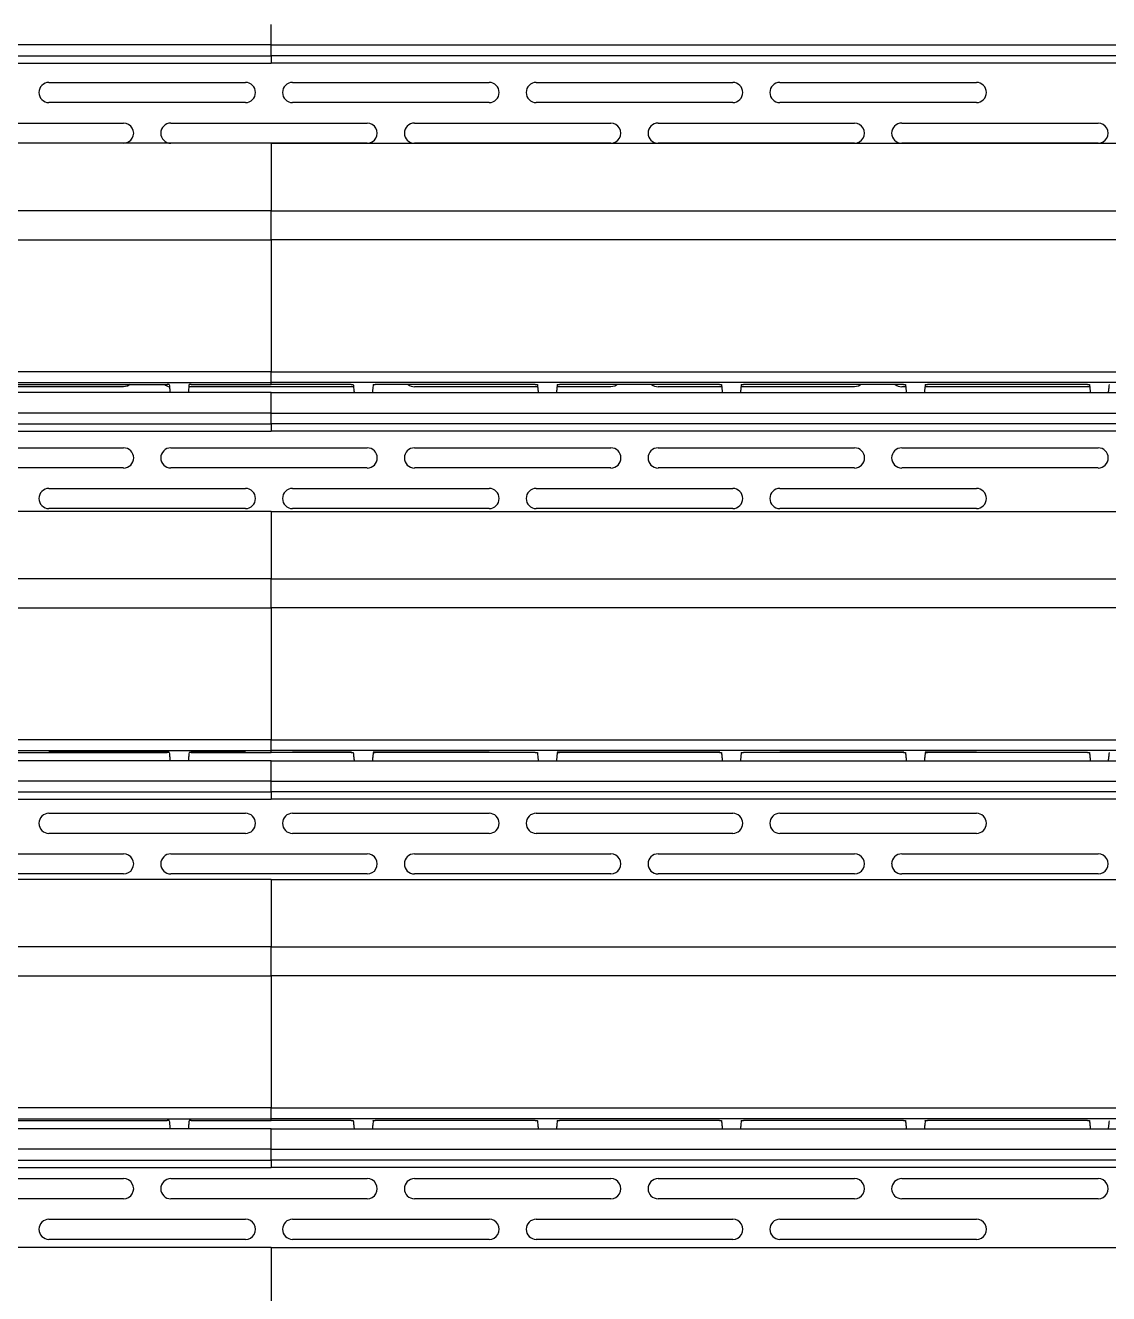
# Model space of a CAD drawing. Header units: millimetres. Extents: x 126 to 938, y 244 to 707.
# Drawn here: x 827.41 to 833.76, y 266.62 to 274.06 of the extents above; entities that cross this region are included whole.
import ezdxf

# ---------------------------------------------------------------- set-up
doc = ezdxf.new("R2010")
doc.units = ezdxf.units.MM

msp = doc.modelspace()

# ---------------------------------------------------------------- linework, layer by layer
at = {"color": 7, "linetype": 'Continuous', "lineweight": 25}
for p, q in [((828.8508, 273.948), (828.8508, 274.0683)), ((828.8508, 273.8848), (828.8508, 273.948)), ((821.8195, 273.8421), (828.8508, 273.8421)), ((828.8508, 273.8848), (828.8508, 273.8421)), ((835.8821, 273.8421), (828.8508, 273.8421)), ((827.5478, 273.7282), (828.6996, 273.7282)), ((828.9765, 273.7282), (830.1284, 273.7282)), ((830.4053, 273.7282), (831.5571, 273.7282)), ((831.834, 273.7282), (832.9859, 273.7282)), ((828.6996, 273.6101), (827.5478, 273.6101)), ((830.1284, 273.6101), (828.9765, 273.6101)), ((831.5571, 273.6101), (830.4053, 273.6101)), ((832.9859, 273.6101), (831.834, 273.6101)), ((826.8334, 273.4901), (827.9853, 273.4901)), ((828.2621, 273.4901), (829.414, 273.4901)), ((829.6909, 273.4901), (830.8428, 273.4901)), ((831.1196, 273.4901), (832.2715, 273.4901)), ((832.5484, 273.4901), (833.7003, 273.4901)), ((828.8508, 273.3716), (822.1396, 273.3716)), ((827.9853, 273.372), (826.8334, 273.372)), ((829.414, 273.372), (828.2621, 273.372)), ((828.8508, 273.3716), (828.8508, 272.9759)), ((828.8508, 273.3716), (835.5621, 273.3716)), ((830.8428, 273.372), (829.6909, 273.372)), ((832.2715, 273.372), (831.1196, 273.372)), ((833.7003, 273.372), (832.5484, 273.372)), ((828.8508, 272.8057), (828.8508, 272.9759)), ((828.8508, 272.8057), (828.8508, 272.0314)), ((828.8508, 271.9681), (828.8508, 272.0314)), ((828.8508, 271.9577), (828.8508, 271.9681)), ((828.2576, 271.9093), (827.285, 271.9093)), ((827.9853, 271.9432), (827.2884, 271.9432)), ((827.3022, 271.9577), (828.2401, 271.9577)), ((828.3645, 271.9093), (828.2576, 271.9093)), ((828.8508, 271.9093), (828.3645, 271.9093)), ((829.3337, 271.9432), (828.3679, 271.9432)), ((828.3819, 271.9577), (828.8508, 271.9577)), ((829.3198, 271.9577), (828.8508, 271.9577)), ((828.8508, 271.789), (828.8508, 271.9093)), ((828.8508, 271.9093), (829.3371, 271.9093)), ((829.3371, 271.9093), (829.444, 271.9093)), ((829.444, 271.9093), (830.4166, 271.9093)), ((830.3994, 271.9577), (829.4615, 271.9577)), ((830.4133, 271.9432), (829.6909, 271.9432)), ((830.4166, 271.9093), (830.5234, 271.9093)), ((830.5234, 271.9093), (831.4961, 271.9093)), ((830.8428, 271.9432), (830.5267, 271.9432)), ((831.479, 271.9577), (830.541, 271.9577)), ((831.4927, 271.9432), (831.1196, 271.9432)), ((831.4961, 271.9093), (831.6024, 271.9093)), ((831.6024, 271.9093), (832.5754, 271.9093)), ((832.2715, 271.9432), (831.6058, 271.9432)), ((832.5584, 271.9577), (831.6202, 271.9577)), ((832.572, 271.9432), (832.5484, 271.9432)), ((832.5754, 271.9093), (832.6811, 271.9093)), ((832.6811, 271.9093), (833.6543, 271.9093)), ((833.6509, 271.9432), (832.6845, 271.9432)), ((833.6375, 271.9577), (832.699, 271.9577)), ((833.6543, 271.9093), (833.7593, 271.9093)), ((833.7593, 271.9093), (834.7329, 271.9093)), ((828.8508, 271.7258), (828.8508, 271.789)), ((821.8195, 271.6831), (828.8508, 271.6831)), ((828.8508, 271.7258), (828.8508, 271.6831)), ((835.8821, 271.6831), (828.8508, 271.6831)), ((826.8334, 271.5851), (827.9853, 271.5851)), ((828.2621, 271.5851), (829.414, 271.5851)), ((829.6909, 271.5851), (830.8428, 271.5851)), ((831.1196, 271.5851), (832.2715, 271.5851)), ((832.5484, 271.5851), (833.7003, 271.5851)), ((827.9853, 271.467), (826.8334, 271.467)), ((829.414, 271.467), (828.2621, 271.467)), ((830.8428, 271.467), (829.6909, 271.467)), ((832.2715, 271.467), (831.1196, 271.467)), ((833.7003, 271.467), (832.5484, 271.467)), ((827.5478, 271.347), (828.6996, 271.347)), ((828.9765, 271.347), (830.1284, 271.347)), ((830.4053, 271.347), (831.5571, 271.347)), ((831.834, 271.347), (832.9859, 271.347)), ((828.6996, 271.2288), (827.5478, 271.2288)), ((830.1284, 271.2288), (828.9765, 271.2288)), ((831.5571, 271.2288), (830.4053, 271.2288)), ((832.9859, 271.2288), (831.834, 271.2288)), ((828.8508, 271.2126), (822.1396, 271.2126)), ((828.8508, 271.2126), (828.8508, 270.8169)), ((828.8508, 271.2126), (835.5621, 271.2126)), ((828.8508, 270.6467), (828.8508, 270.8169)), ((828.8508, 270.6467), (828.8508, 269.8724)), ((828.8508, 269.8091), (828.8508, 269.8724)), ((828.8508, 269.7987), (828.8508, 269.8091)), ((828.2576, 269.7503), (827.285, 269.7503)), ((827.3022, 269.7987), (828.2401, 269.7987)), ((828.2534, 269.8001), (827.5478, 269.8001)), ((828.3645, 269.7503), (828.2576, 269.7503)), ((828.8508, 269.7503), (828.3645, 269.7503)), ((828.6996, 269.8001), (828.3795, 269.8001)), ((828.3819, 269.7987), (828.8508, 269.7987)), ((829.3198, 269.7987), (828.8508, 269.7987)), ((828.8508, 269.63), (828.8508, 269.7503)), ((828.8508, 269.7503), (829.3371, 269.7503)), ((829.3221, 269.8001), (828.9765, 269.8001)), ((829.3371, 269.7503), (829.444, 269.7503)), ((829.444, 269.7503), (830.4166, 269.7503)), ((830.1284, 269.8001), (829.4482, 269.8001)), ((830.3994, 269.7987), (829.4615, 269.7987)), ((830.4166, 269.7503), (830.5234, 269.7503)), ((830.5234, 269.7503), (831.4961, 269.7503)), ((831.4813, 269.8001), (830.5275, 269.8001)), ((831.479, 269.7987), (830.541, 269.7987)), ((831.4961, 269.7503), (831.6024, 269.7503)), ((831.6024, 269.7503), (832.5754, 269.7503)), ((832.5584, 269.7987), (831.6202, 269.7987)), ((832.5607, 269.8001), (831.834, 269.8001)), ((832.5754, 269.7503), (832.6811, 269.7503)), ((832.6811, 269.7503), (833.6543, 269.7503)), ((832.9859, 269.8001), (832.6853, 269.8001)), ((833.6375, 269.7987), (832.699, 269.7987)), ((833.6543, 269.7503), (833.7593, 269.7503)), ((833.7593, 269.7503), (834.7329, 269.7503)), ((828.8508, 269.5668), (828.8508, 269.63)), ((821.8195, 269.5241), (828.8508, 269.5241)), ((828.8508, 269.5668), (828.8508, 269.5241)), ((835.8821, 269.5241), (828.8508, 269.5241)), ((827.5478, 269.442), (828.6996, 269.442)), ((828.9765, 269.442), (830.1284, 269.442)), ((830.4053, 269.442), (831.5571, 269.442)), ((831.834, 269.442), (832.9859, 269.442)), ((828.6996, 269.3238), (827.5478, 269.3238)), ((830.1284, 269.3238), (828.9765, 269.3238)), ((831.5571, 269.3238), (830.4053, 269.3238)), ((832.9859, 269.3238), (831.834, 269.3238)), ((826.8334, 269.2038), (827.9853, 269.2038)), ((828.2621, 269.2038), (829.414, 269.2038)), ((829.6909, 269.2038), (830.8428, 269.2038)), ((831.1196, 269.2038), (832.2715, 269.2038)), ((832.5484, 269.2038), (833.7003, 269.2038)), ((827.9853, 269.0857), (826.8334, 269.0857)), ((829.414, 269.0857), (828.2621, 269.0857)), ((830.8428, 269.0857), (829.6909, 269.0857)), ((832.2715, 269.0857), (831.1196, 269.0857)), ((833.7003, 269.0857), (832.5484, 269.0857)), ((828.8508, 269.0536), (822.1396, 269.0536)), ((828.8508, 269.0536), (828.8508, 268.6579)), ((828.8508, 269.0536), (835.5621, 269.0536)), ((828.8508, 268.4877), (828.8508, 268.6579)), ((828.8508, 268.4877), (828.8508, 267.7134)), ((828.8508, 267.6501), (828.8508, 267.7134)), ((828.8508, 267.6397), (828.8508, 267.6501)), ((828.2576, 267.5913), (827.285, 267.5913)), ((827.3022, 267.6397), (828.2401, 267.6397)), ((828.3645, 267.5913), (828.2576, 267.5913)), ((828.8508, 267.5913), (828.3645, 267.5913)), ((828.3819, 267.6397), (828.8508, 267.6397)), ((829.3198, 267.6397), (828.8508, 267.6397)), ((828.8508, 267.471), (828.8508, 267.5913)), ((828.8508, 267.5913), (829.3371, 267.5913)), ((829.3371, 267.5913), (829.444, 267.5913)), ((829.444, 267.5913), (830.4166, 267.5913)), ((830.3994, 267.6397), (829.4615, 267.6397)), ((830.4166, 267.5913), (830.5234, 267.5913)), ((830.5234, 267.5913), (831.4961, 267.5913)), ((831.479, 267.6397), (830.541, 267.6397)), ((831.4961, 267.5913), (831.6024, 267.5913)), ((831.6024, 267.5913), (832.5754, 267.5913)), ((832.5584, 267.6397), (831.6202, 267.6397)), ((832.5754, 267.5913), (832.6811, 267.5913)), ((832.6811, 267.5913), (833.6543, 267.5913)), ((833.6375, 267.6397), (832.699, 267.6397)), ((833.6543, 267.5913), (833.7593, 267.5913)), ((833.7593, 267.5913), (834.7329, 267.5913)), ((828.8508, 267.4078), (828.8508, 267.471)), ((821.8195, 267.3651), (828.8508, 267.3651)), ((828.8508, 267.4078), (828.8508, 267.3651)), ((835.8821, 267.3651), (828.8508, 267.3651)), ((826.8334, 267.2988), (827.9853, 267.2988)), ((828.2621, 267.2988), (829.414, 267.2988)), ((829.6909, 267.2988), (830.8428, 267.2988)), ((831.1196, 267.2988), (832.2715, 267.2988)), ((832.5484, 267.2988), (833.7003, 267.2988)), ((827.9853, 267.1807), (826.8334, 267.1807)), ((829.414, 267.1807), (828.2621, 267.1807)), ((830.8428, 267.1807), (829.6909, 267.1807)), ((832.2715, 267.1807), (831.1196, 267.1807)), ((833.7003, 267.1807), (832.5484, 267.1807)), ((827.5478, 267.0607), (828.6996, 267.0607)), ((828.9765, 267.0607), (830.1284, 267.0607)), ((830.4053, 267.0607), (831.5571, 267.0607)), ((831.834, 267.0607), (832.9859, 267.0607)), ((828.6996, 266.9426), (827.5478, 266.9426)), ((830.1284, 266.9426), (828.9765, 266.9426)), ((831.5571, 266.9426), (830.4053, 266.9426)), ((832.9859, 266.9426), (831.834, 266.9426)), ((828.8508, 266.8946), (822.1396, 266.8946)), ((828.8508, 266.8946), (828.8508, 266.4989)), ((828.8508, 266.8946), (835.5621, 266.8946))]:
    msp.add_line(p, q, dxfattribs=at)
at = {"color": 7, "linetype": 'Continuous', "lineweight": 25, "flags": 128}
for points in [[(828.8508, 273.948), (826.1557, 273.948), (823.4624, 273.948), (820.7727, 273.948)], [(828.8508, 273.948), (831.5457, 273.948), (834.2393, 273.948), (836.9289, 273.948)], [(820.9033, 273.8848), (823.5497, 273.8848), (826.1994, 273.8848), (828.8508, 273.8848)], [(836.7983, 273.8848), (834.152, 273.8848), (831.5022, 273.8848), (828.8508, 273.8848)], [(828.8508, 272.9759), (826.8007, 272.9759), (824.7514, 272.9759), (823.1421, 272.9759), (821.5342, 272.976)], [(828.8508, 272.9759), (830.901, 272.9759), (832.9503, 272.9759), (834.5595, 272.9759), (836.1675, 272.976)], [(821.5253, 272.8058), (823.9651, 272.8058), (826.4073, 272.8057), (828.8508, 272.8057)], [(836.1763, 272.8058), (833.7365, 272.8058), (831.2944, 272.8057), (828.8508, 272.8057)], [(828.8508, 272.0314), (826.4072, 272.0314), (823.965, 272.0314), (821.5253, 272.0314)], [(821.5294, 271.9681), (823.9677, 271.9681), (826.4086, 271.9681), (828.8508, 271.9681)], [(828.8508, 272.0314), (831.2942, 272.0314), (833.7367, 272.0314), (836.1763, 272.0314)], [(836.1722, 271.9681), (833.734, 271.9681), (831.2931, 271.9681), (828.8508, 271.9681)], [(828.0236, 271.9574), (828.0079, 271.9477), (827.9853, 271.9432)], [(830.8811, 271.9574), (830.8654, 271.9477), (830.8428, 271.9432)], [(832.3099, 271.9574), (832.2941, 271.9477), (832.2715, 271.9432)], [(828.8508, 271.789), (826.1557, 271.789), (823.4624, 271.789), (820.7727, 271.789)], [(828.8508, 271.789), (831.5457, 271.789), (834.2393, 271.789), (836.9289, 271.789)], [(820.9033, 271.7258), (823.5497, 271.7258), (826.1994, 271.7258), (828.8508, 271.7258)], [(836.7983, 271.7258), (834.152, 271.7258), (831.5022, 271.7258), (828.8508, 271.7258)], [(828.8508, 270.8169), (826.8007, 270.8169), (824.7514, 270.8169), (823.1421, 270.817), (821.5342, 270.817)], [(828.8508, 270.8169), (830.901, 270.8169), (832.9503, 270.8169), (834.5595, 270.817), (836.1675, 270.817)], [(821.5253, 270.6468), (823.9651, 270.6468), (826.4073, 270.6467), (828.8508, 270.6467)], [(836.1763, 270.6468), (833.7365, 270.6468), (831.2944, 270.6467), (828.8508, 270.6467)], [(828.8508, 269.8724), (826.4072, 269.8724), (823.965, 269.8724), (821.5253, 269.8724)], [(821.5294, 269.8091), (823.9677, 269.8091), (826.4086, 269.8091), (828.8508, 269.8091)], [(828.8508, 269.8724), (831.2942, 269.8724), (833.7367, 269.8724), (836.1763, 269.8724)], [(836.1722, 269.8091), (833.734, 269.8091), (831.2931, 269.8091), (828.8508, 269.8091)], [(828.8508, 269.63), (826.1536, 269.63), (823.4582, 269.63), (820.7664, 269.63)], [(828.8508, 269.63), (831.5478, 269.63), (834.2436, 269.63), (836.9353, 269.63)], [(821.4207, 269.5668), (823.8951, 269.5668), (826.3723, 269.5668), (828.8508, 269.5668)], [(836.2809, 269.5668), (833.8066, 269.5668), (831.3294, 269.5668), (828.8508, 269.5668)], [(828.8508, 268.6579), (826.8007, 268.6579), (824.7514, 268.6579), (823.1421, 268.658), (821.5342, 268.658)], [(828.8508, 268.6579), (830.901, 268.6579), (832.9503, 268.6579), (834.5595, 268.658), (836.1675, 268.658)], [(821.5253, 268.4878), (823.9651, 268.4878), (826.4073, 268.4877), (828.8508, 268.4877)], [(836.1763, 268.4878), (833.7365, 268.4878), (831.2944, 268.4877), (828.8508, 268.4877)], [(828.8508, 267.7134), (826.4072, 267.7134), (823.965, 267.7134), (821.5253, 267.7134)], [(821.5294, 267.6501), (823.9677, 267.6501), (826.4086, 267.6501), (828.8508, 267.6501)], [(828.8508, 267.7134), (831.2942, 267.7134), (833.7367, 267.7134), (836.1763, 267.7134)], [(836.1722, 267.6501), (833.734, 267.6501), (831.2931, 267.6501), (828.8508, 267.6501)], [(828.8508, 267.471), (826.1557, 267.471), (823.4624, 267.471), (820.7727, 267.471)], [(828.8508, 267.471), (831.5457, 267.471), (834.2393, 267.471), (836.9289, 267.471)], [(820.9033, 267.4078), (823.5497, 267.4078), (826.1994, 267.4078), (828.8508, 267.4078)], [(836.7983, 267.4078), (834.152, 267.4078), (831.5022, 267.4078), (828.8508, 267.4078)]]:
    msp.add_lwpolyline(points, dxfattribs=at)
at = {"color": 7, "linetype": 'Continuous', "lineweight": 25}
for centre, radius, start, end in [((827.5478, 273.6692), 0.0591, 90.00028, 179.99972), ((828.6996, 273.6692), 0.0591, 270, 90), ((828.9765, 273.6692), 0.0591, 90.00028, 179.99972), ((830.1284, 273.6692), 0.0591, 270, 90), ((830.4053, 273.6692), 0.0591, 90.00028, 179.99972), ((831.5571, 273.6692), 0.0591, 270, 90), ((831.834, 273.6692), 0.0591, 90.00028, 179.99972), ((832.9859, 273.6692), 0.0591, 270, 90), ((827.5478, 273.6692), 0.0591, 180.00028, 269.99972), ((828.9765, 273.6692), 0.0591, 180.00028, 269.99972), ((830.4053, 273.6692), 0.0591, 180.00028, 269.99972), ((831.834, 273.6692), 0.0591, 180.00028, 269.99972), ((827.9853, 273.431), 0.0591, 269.99855, 90.00145), ((828.2621, 273.431), 0.059, 89.99619, 180.0067), ((829.414, 273.431), 0.0591, 269.99855, 90.00145), ((829.6909, 273.431), 0.0591, 90.00028, 179.99683), ((830.8428, 273.431), 0.0591, 269.99855, 90.00145), ((831.1196, 273.431), 0.0591, 90.00028, 179.99683), ((832.2715, 273.431), 0.0591, 269.99855, 90.00145), ((832.5484, 273.431), 0.0591, 90.00028, 179.99683), ((833.7003, 273.431), 0.0591, 269.99855, 90.00145), ((828.2621, 273.431), 0.059, 179.9904, 270.00381), ((829.6909, 273.431), 0.0591, 180.00028, 269.99972), ((831.1196, 273.431), 0.0591, 180.00028, 269.99972), ((832.5484, 273.431), 0.0591, 180.00028, 269.99972), ((828.2621, 272.0023), 0.0591, 230.2056, 261.96812), ((829.6909, 272.0023), 0.059, 230.19479, 270.00955), ((831.1196, 272.0023), 0.059, 230.19479, 270.00955), ((832.5484, 272.0023), 0.059, 230.19479, 270.00955), ((827.9853, 271.526), 0.0591, 270, 90), ((828.2621, 271.526), 0.059, 89.99619, 180.0096), ((828.2621, 271.526), 0.059, 179.9904, 270.00381), ((829.414, 271.526), 0.0591, 270, 90), ((829.6909, 271.526), 0.0591, 90.00028, 179.99972), ((829.6909, 271.526), 0.0591, 180.00028, 269.99972), ((830.8428, 271.526), 0.0591, 270, 90), ((831.1196, 271.526), 0.0591, 90.00028, 179.99972), ((831.1196, 271.526), 0.0591, 180.00028, 269.99972), ((832.2715, 271.526), 0.0591, 270, 90), ((832.5484, 271.526), 0.0591, 90.00028, 179.99972), ((832.5484, 271.526), 0.0591, 180.00028, 269.99972), ((833.7003, 271.526), 0.0591, 270, 90), ((827.5478, 271.2879), 0.0591, 90.00028, 179.99972), ((828.6996, 271.2879), 0.0591, 270, 90), ((828.9765, 271.2879), 0.0591, 90.00028, 179.99972), ((830.1284, 271.2879), 0.0591, 270, 90), ((830.4053, 271.2879), 0.0591, 90.00028, 179.99972), ((831.5571, 271.2879), 0.0591, 270, 90), ((831.834, 271.2879), 0.0591, 90.00028, 179.99972), ((832.9859, 271.2879), 0.0591, 270, 90), ((827.5478, 271.2879), 0.0591, 180.00028, 269.99972), ((828.9765, 271.2879), 0.0591, 180.00028, 269.99972), ((830.4053, 271.2879), 0.0591, 180.00028, 269.99972), ((831.834, 271.2879), 0.0591, 180.00028, 269.99972), ((827.5478, 269.3829), 0.0591, 90.00028, 179.99972), ((828.6996, 269.3829), 0.0591, 270, 90), ((828.9765, 269.3829), 0.0591, 90.00028, 179.99972), ((830.1284, 269.3829), 0.0591, 270, 90), ((830.4053, 269.3829), 0.0591, 90.00028, 179.99972), ((831.5571, 269.3829), 0.0591, 270, 90), ((831.834, 269.3829), 0.0591, 90.00028, 179.99972), ((832.9859, 269.3829), 0.0591, 270, 90), ((827.5478, 269.3829), 0.0591, 180.00028, 269.99972), ((828.9765, 269.3829), 0.0591, 180.00028, 269.99972), ((830.4053, 269.3829), 0.0591, 180.00028, 269.99972), ((831.834, 269.3829), 0.0591, 180.00028, 269.99972), ((827.9853, 269.1448), 0.0591, 269.99711, 90.00289), ((828.2621, 269.1448), 0.059, 89.99619, 180.0096), ((828.2621, 269.1448), 0.059, 179.98631, 270.01369), ((829.414, 269.1448), 0.0591, 269.99711, 90.00289), ((829.6909, 269.1448), 0.0591, 90.00028, 179.99972), ((829.6909, 269.1448), 0.059, 179.99619, 270.0096), ((830.8428, 269.1448), 0.0591, 269.99711, 90.00289), ((831.1196, 269.1448), 0.0591, 90.00028, 179.99972), ((831.1196, 269.1448), 0.059, 179.99619, 270.0096), ((832.2715, 269.1448), 0.0591, 269.99711, 90.00289), ((832.5484, 269.1448), 0.0591, 90.00028, 179.99972), ((832.5484, 269.1448), 0.059, 179.99619, 270.0096), ((833.7003, 269.1448), 0.0591, 269.99711, 90.00289), ((827.9853, 267.2398), 0.0591, 269.99711, 90.00289), ((828.2621, 267.2398), 0.059, 89.99619, 180.0096), ((829.414, 267.2398), 0.0591, 269.99711, 90.00289), ((829.6909, 267.2398), 0.0591, 90.00028, 179.99972), ((830.8428, 267.2398), 0.0591, 269.99711, 90.00289), ((831.1196, 267.2398), 0.0591, 90.00028, 179.99972), ((832.2715, 267.2398), 0.0591, 269.99711, 90.00289), ((832.5484, 267.2398), 0.0591, 90.00028, 179.99972), ((833.7003, 267.2398), 0.0591, 269.99711, 90.00289), ((828.2621, 267.2398), 0.059, 179.99619, 270.00381), ((829.6909, 267.2398), 0.0591, 180.00606, 269.99972), ((831.1196, 267.2398), 0.0591, 180.00606, 269.99972), ((832.5484, 267.2398), 0.0591, 180.00606, 269.99972), ((827.5478, 267.0017), 0.0591, 90.00028, 179.99394), ((828.6997, 267.0017), 0.0591, 269.99711, 90.00289), ((828.9765, 267.0017), 0.0591, 90.00028, 179.99394), ((830.1284, 267.0017), 0.0591, 269.99711, 90.00289), ((830.4053, 267.0017), 0.0591, 90.00028, 179.99394), ((831.5572, 267.0017), 0.0591, 269.99711, 90.00289), ((831.834, 267.0017), 0.0591, 90.00028, 179.99394), ((832.9859, 267.0017), 0.0591, 269.99711, 90.00289), ((827.5478, 267.0017), 0.0591, 180.00028, 269.99972), ((828.9765, 267.0017), 0.0591, 180.00028, 269.99972), ((830.4053, 267.0017), 0.0591, 180.00028, 269.99972), ((831.834, 267.0017), 0.0591, 180.00028, 269.99972)]:
    msp.add_arc(centre, radius, start, end, dxfattribs=at)
for points, knots in [([(828.2529, 271.9565), (828.2528, 271.9566), (828.2524, 271.9569), (828.2511, 271.9571), (828.2493, 271.9573), (828.247, 271.9575), (828.244, 271.9576), (828.2417, 271.9576), (828.2401, 271.9577)], [0, 0, 0, 0, 0.037149, 0.111148, 0.301947, 0.458915, 0.632757, 1, 1, 1, 1]), ([(828.2529, 271.9565), (828.2534, 271.9512), (828.2543, 271.9424), (828.2555, 271.9301), (828.2566, 271.9197), (828.2573, 271.9128), (828.2576, 271.9093)], [0, 0, 0, 0, 0.339965, 0.56001, 0.780005, 1, 1, 1, 1]), ([(828.3692, 271.9566), (828.3684, 271.9477), (828.3668, 271.932), (828.3652, 271.9162), (828.3645, 271.9093)], [0, 0, 0, 0, 0.559995, 1, 1, 1, 1]), ([(828.3819, 271.9577), (828.3803, 271.9576), (828.378, 271.9576), (828.375, 271.9575), (828.3728, 271.9573), (828.3711, 271.9571), (828.3697, 271.9569), (828.3694, 271.9567), (828.3692, 271.9566)], [0, 0, 0, 0, 0.367784, 0.5415531, 0.6978203, 0.8891798, 0.9629833, 1, 1, 1, 1]), ([(829.3198, 271.9577), (829.3213, 271.9576), (829.3236, 271.9576), (829.3266, 271.9575), (829.3288, 271.9573), (829.3306, 271.9571), (829.3319, 271.9569), (829.3323, 271.9567), (829.3324, 271.9566)], [0, 0, 0, 0, 0.367756, 0.541512, 0.697767, 0.889576, 0.963373, 1, 1, 1, 1]), ([(829.3324, 271.9566), (829.3333, 271.9477), (829.3348, 271.932), (829.3364, 271.9162), (829.3371, 271.9093)], [0, 0, 0, 0, 0.559995, 1, 1, 1, 1]), ([(829.4487, 271.9565), (829.4482, 271.9512), (829.4473, 271.9424), (829.4461, 271.9301), (829.4451, 271.9197), (829.4444, 271.9128), (829.444, 271.9093)], [0, 0, 0, 0, 0.339953, 0.56001, 0.780005, 1, 1, 1, 1]), ([(829.4487, 271.9565), (829.4489, 271.9566), (829.4492, 271.9569), (829.4506, 271.9571), (829.4523, 271.9573), (829.4546, 271.9575), (829.4576, 271.9576), (829.4599, 271.9576), (829.4615, 271.9577)], [0, 0, 0, 0, 0.03715, 0.111598, 0.301941, 0.45891, 0.633215, 1, 1, 1, 1]), ([(830.3994, 271.9577), (830.401, 271.9576), (830.4039, 271.9576), (830.4077, 271.9574), (830.4101, 271.9571), (830.4114, 271.9569), (830.4118, 271.9567), (830.4119, 271.9566)], [0, 0, 0, 0, 0.368631, 0.6991, 0.890035, 0.963659, 1, 1, 1, 1]), ([(830.4119, 271.9566), (830.4128, 271.9477), (830.4144, 271.932), (830.4159, 271.9162), (830.4166, 271.9093)], [0, 0, 0, 0, 0.55998, 1, 1, 1, 1]), ([(830.5281, 271.9565), (830.5275, 271.9512), (830.5267, 271.9424), (830.5254, 271.9301), (830.5244, 271.9197), (830.5237, 271.9128), (830.5234, 271.9093)], [0, 0, 0, 0, 0.339975, 0.559963, 0.780013, 1, 1, 1, 1]), ([(830.5281, 271.9565), (830.5282, 271.9566), (830.5286, 271.9569), (830.5299, 271.9571), (830.5317, 271.9573), (830.534, 271.9575), (830.537, 271.9576), (830.5394, 271.9576), (830.541, 271.9577)], [0, 0, 0, 0, 0.0372635, 0.1123114, 0.3029349, 0.4596095, 0.633439, 1, 1, 1, 1]), ([(831.479, 271.9577), (831.4805, 271.9576), (831.4834, 271.9576), (831.4872, 271.9574), (831.4896, 271.9571), (831.4909, 271.957), (831.4913, 271.9567), (831.4914, 271.9566)], [0, 0, 0, 0, 0.369637, 0.699752, 0.891712, 0.9642, 1, 1, 1, 1]), ([(831.4914, 271.9566), (831.4923, 271.9478), (831.4938, 271.932), (831.4954, 271.9163), (831.4961, 271.9093)], [0, 0, 0, 0, 0.559951, 1, 1, 1, 1]), ([(831.6071, 271.9565), (831.6066, 271.9512), (831.6057, 271.9424), (831.6045, 271.9301), (831.6035, 271.9197), (831.6028, 271.9128), (831.6024, 271.9093)], [0, 0, 0, 0, 0.339976, 0.560005, 0.779971, 1, 1, 1, 1]), ([(831.6071, 271.9565), (831.6073, 271.9566), (831.6077, 271.9569), (831.609, 271.9571), (831.6108, 271.9573), (831.6131, 271.9575), (831.6162, 271.9576), (831.6186, 271.9576), (831.6202, 271.9577)], [0, 0, 0, 0, 0.037689, 0.112998, 0.302815, 0.460814, 0.634908, 1, 1, 1, 1]), ([(832.5584, 271.9577), (832.5599, 271.9576), (832.5628, 271.9576), (832.5665, 271.9575), (832.5689, 271.9571), (832.5702, 271.957), (832.5705, 271.9567), (832.5706, 271.9566)], [0, 0, 0, 0, 0.370063, 0.700139, 0.892381, 0.964714, 1, 1, 1, 1]), ([(832.5706, 271.9566), (832.5715, 271.9478), (832.5731, 271.932), (832.5747, 271.9163), (832.5754, 271.9093)], [0, 0, 0, 0, 0.560023, 1, 1, 1, 1]), ([(832.6858, 271.9565), (832.6853, 271.9512), (832.6844, 271.9424), (832.6832, 271.9301), (832.6821, 271.9197), (832.6815, 271.9128), (832.6811, 271.9093)], [0, 0, 0, 0, 0.340007, 0.560034, 0.779998, 1, 1, 1, 1]), ([(832.6858, 271.9565), (832.6859, 271.9566), (832.6864, 271.9569), (832.6877, 271.9571), (832.6896, 271.9573), (832.6919, 271.9575), (832.695, 271.9576), (832.6974, 271.9576), (832.699, 271.9577)], [0, 0, 0, 0, 0.038277, 0.114518, 0.304086, 0.461268, 0.635277, 1, 1, 1, 1]), ([(833.6375, 271.9577), (833.639, 271.9576), (833.6419, 271.9576), (833.6455, 271.9575), (833.6479, 271.9571), (833.6491, 271.957), (833.6495, 271.9567), (833.6496, 271.9566)], [0, 0, 0, 0, 0.371746, 0.700191, 0.893354, 0.964507, 1, 1, 1, 1]), ([(833.6496, 271.9566), (833.6505, 271.9478), (833.6521, 271.932), (833.6536, 271.9163), (833.6543, 271.9093)], [0, 0, 0, 0, 0.559981, 1, 1, 1, 1]), ([(833.764, 271.9565), (833.7635, 271.9512), (833.7626, 271.9423), (833.7614, 271.9301), (833.7603, 271.9197), (833.7596, 271.9128), (833.7593, 271.9093)], [0, 0, 0, 0, 0.34003, 0.559986, 0.780006, 1, 1, 1, 1]), ([(828.2529, 269.7975), (828.2528, 269.7976), (828.2524, 269.7979), (828.2511, 269.7981), (828.2493, 269.7983), (828.247, 269.7985), (828.244, 269.7986), (828.2417, 269.7986), (828.2401, 269.7987)], [0, 0, 0, 0, 0.0370257, 0.1110843, 0.3018746, 0.4588574, 0.6327167, 1, 1, 1, 1]), ([(828.2529, 269.7975), (828.2534, 269.7922), (828.2543, 269.7834), (828.2555, 269.7711), (828.2566, 269.7607), (828.2573, 269.7538), (828.2576, 269.7503)], [0, 0, 0, 0, 0.340027, 0.56001, 0.780005, 1, 1, 1, 1]), ([(828.3692, 269.7976), (828.3684, 269.7887), (828.3668, 269.773), (828.3652, 269.7572), (828.3645, 269.7503)], [0, 0, 0, 0, 0.559995, 1, 1, 1, 1]), ([(828.3819, 269.7987), (828.3803, 269.7986), (828.378, 269.7986), (828.375, 269.7985), (828.3728, 269.7983), (828.3711, 269.7981), (828.3697, 269.7979), (828.3694, 269.7977), (828.3692, 269.7976)], [0, 0, 0, 0, 0.36779, 0.54155, 0.697818, 0.889179, 0.962983, 1, 1, 1, 1]), ([(829.3198, 269.7987), (829.3213, 269.7986), (829.3236, 269.7986), (829.3266, 269.7985), (829.3288, 269.7983), (829.3306, 269.7981), (829.3319, 269.7979), (829.3323, 269.7977), (829.3324, 269.7976)], [0, 0, 0, 0, 0.367762, 0.541509, 0.697766, 0.889575, 0.963373, 1, 1, 1, 1]), ([(829.3324, 269.7976), (829.3333, 269.7887), (829.3348, 269.773), (829.3364, 269.7572), (829.3371, 269.7503)], [0, 0, 0, 0, 0.559995, 1, 1, 1, 1]), ([(829.4487, 269.7975), (829.4482, 269.7922), (829.4473, 269.7834), (829.4461, 269.7711), (829.4451, 269.7607), (829.4444, 269.7538), (829.444, 269.7503)], [0, 0, 0, 0, 0.340015, 0.56001, 0.780005, 1, 1, 1, 1]), ([(829.4487, 269.7975), (829.4489, 269.7976), (829.4492, 269.7979), (829.4506, 269.7981), (829.4523, 269.7983), (829.4546, 269.7985), (829.4576, 269.7986), (829.4599, 269.7986), (829.4615, 269.7987)], [0, 0, 0, 0, 0.037026, 0.111535, 0.301868, 0.458853, 0.633175, 1, 1, 1, 1]), ([(830.3994, 269.7987), (830.401, 269.7986), (830.4039, 269.7986), (830.4077, 269.7984), (830.4101, 269.7981), (830.4114, 269.7979), (830.4118, 269.7977), (830.4119, 269.7976)], [0, 0, 0, 0, 0.368631, 0.6991, 0.890035, 0.963659, 1, 1, 1, 1]), ([(830.4119, 269.7976), (830.4128, 269.7887), (830.4144, 269.773), (830.4159, 269.7572), (830.4166, 269.7503)], [0, 0, 0, 0, 0.55998, 1, 1, 1, 1]), ([(830.5281, 269.7975), (830.5275, 269.7922), (830.5267, 269.7834), (830.5254, 269.7711), (830.5244, 269.7607), (830.5237, 269.7538), (830.5234, 269.7503)], [0, 0, 0, 0, 0.339975, 0.560025, 0.77995, 1, 1, 1, 1]), ([(830.5281, 269.7975), (830.5282, 269.7976), (830.5286, 269.7979), (830.5299, 269.7981), (830.5317, 269.7983), (830.534, 269.7985), (830.537, 269.7986), (830.5394, 269.7986), (830.541, 269.7987)], [0, 0, 0, 0, 0.0372635, 0.1123114, 0.3029349, 0.4596095, 0.633439, 1, 1, 1, 1]), ([(831.479, 269.7987), (831.4805, 269.7986), (831.4834, 269.7986), (831.4872, 269.7984), (831.4896, 269.7981), (831.4909, 269.7979), (831.4913, 269.7977), (831.4914, 269.7976)], [0, 0, 0, 0, 0.369671, 0.699831, 0.891781, 0.96433, 1, 1, 1, 1]), ([(831.4914, 269.7976), (831.4923, 269.7888), (831.4938, 269.773), (831.4954, 269.7573), (831.4961, 269.7503)], [0, 0, 0, 0, 0.559951, 1, 1, 1, 1]), ([(831.6071, 269.7975), (831.6066, 269.7922), (831.6057, 269.7834), (831.6045, 269.7711), (831.6035, 269.7607), (831.6028, 269.7538), (831.6024, 269.7503)], [0, 0, 0, 0, 0.339935, 0.56004, 0.78002, 1, 1, 1, 1]), ([(831.6071, 269.7975), (831.6073, 269.7976), (831.6077, 269.7979), (831.609, 269.7981), (831.6108, 269.7983), (831.6131, 269.7985), (831.6162, 269.7986), (831.6186, 269.7986), (831.6202, 269.7987)], [0, 0, 0, 0, 0.037928, 0.113173, 0.302953, 0.460907, 0.634978, 1, 1, 1, 1]), ([(832.5584, 269.7987), (832.5599, 269.7986), (832.5628, 269.7986), (832.5665, 269.7985), (832.5689, 269.7981), (832.5702, 269.798), (832.5705, 269.7977), (832.5706, 269.7976)], [0, 0, 0, 0, 0.370063, 0.700139, 0.892381, 0.964714, 1, 1, 1, 1]), ([(832.5706, 269.7976), (832.5715, 269.7888), (832.5731, 269.773), (832.5747, 269.7573), (832.5754, 269.7503)], [0, 0, 0, 0, 0.560086, 1, 1, 1, 1]), ([(832.6858, 269.7975), (832.6853, 269.7922), (832.6844, 269.7834), (832.6832, 269.7711), (832.6821, 269.7607), (832.6815, 269.7538), (832.6811, 269.7503)], [0, 0, 0, 0, 0.340028, 0.559944, 0.779984, 1, 1, 1, 1]), ([(832.6858, 269.7975), (832.6859, 269.7976), (832.6864, 269.7979), (832.6877, 269.7981), (832.6896, 269.7983), (832.6919, 269.7985), (832.695, 269.7986), (832.6974, 269.7986), (832.699, 269.7987)], [0, 0, 0, 0, 0.038275, 0.114563, 0.304097, 0.461289, 0.635291, 1, 1, 1, 1]), ([(833.6375, 269.7987), (833.639, 269.7986), (833.6419, 269.7986), (833.6455, 269.7985), (833.6479, 269.7981), (833.6491, 269.798), (833.6495, 269.7977), (833.6496, 269.7976)], [0, 0, 0, 0, 0.371805, 0.700285, 0.893477, 0.96464, 1, 1, 1, 1]), ([(833.6496, 269.7976), (833.6505, 269.7888), (833.6521, 269.773), (833.6536, 269.7573), (833.6543, 269.7503)], [0, 0, 0, 0, 0.560071, 1, 1, 1, 1]), ([(833.764, 269.7975), (833.7635, 269.7921), (833.7626, 269.7833), (833.7614, 269.7711), (833.7603, 269.7607), (833.7596, 269.7538), (833.7593, 269.7503)], [0, 0, 0, 0, 0.339988, 0.559959, 0.780054, 1, 1, 1, 1]), ([(828.2529, 267.6385), (828.2528, 267.6386), (828.2524, 267.6389), (828.2511, 267.6391), (828.2493, 267.6393), (828.247, 267.6395), (828.244, 267.6396), (828.2417, 267.6396), (828.2401, 267.6397)], [0, 0, 0, 0, 0.0370257, 0.1110843, 0.3018746, 0.4588574, 0.6327167, 1, 1, 1, 1]), ([(828.2529, 267.6385), (828.2534, 267.6332), (828.2543, 267.6244), (828.2555, 267.6121), (828.2566, 267.6017), (828.2573, 267.5948), (828.2576, 267.5913)], [0, 0, 0, 0, 0.340027, 0.56001, 0.780005, 1, 1, 1, 1]), ([(828.3692, 267.6386), (828.3684, 267.6297), (828.3668, 267.614), (828.3652, 267.5982), (828.3645, 267.5913)], [0, 0, 0, 0, 0.559995, 1, 1, 1, 1]), ([(828.3819, 267.6397), (828.3803, 267.6396), (828.378, 267.6396), (828.375, 267.6395), (828.3728, 267.6393), (828.3711, 267.6391), (828.3697, 267.6389), (828.3694, 267.6387), (828.3692, 267.6386)], [0, 0, 0, 0, 0.36779, 0.54155, 0.697818, 0.889179, 0.962983, 1, 1, 1, 1]), ([(829.3198, 267.6397), (829.3213, 267.6396), (829.3236, 267.6396), (829.3266, 267.6395), (829.3288, 267.6393), (829.3306, 267.6391), (829.3319, 267.6389), (829.3323, 267.6387), (829.3324, 267.6386)], [0, 0, 0, 0, 0.367762, 0.541509, 0.697766, 0.889575, 0.963373, 1, 1, 1, 1]), ([(829.3324, 267.6386), (829.3333, 267.6297), (829.3348, 267.614), (829.3364, 267.5982), (829.3371, 267.5913)], [0, 0, 0, 0, 0.559995, 1, 1, 1, 1]), ([(829.4487, 267.6385), (829.4482, 267.6332), (829.4473, 267.6244), (829.4461, 267.6121), (829.4451, 267.6017), (829.4444, 267.5948), (829.444, 267.5913)], [0, 0, 0, 0, 0.340015, 0.56001, 0.780005, 1, 1, 1, 1]), ([(829.4487, 267.6385), (829.4489, 267.6386), (829.4492, 267.6389), (829.4506, 267.6391), (829.4523, 267.6393), (829.4546, 267.6395), (829.4576, 267.6396), (829.4599, 267.6396), (829.4615, 267.6397)], [0, 0, 0, 0, 0.037026, 0.111535, 0.301868, 0.458853, 0.633175, 1, 1, 1, 1]), ([(830.3994, 267.6397), (830.401, 267.6396), (830.4039, 267.6396), (830.4077, 267.6395), (830.4101, 267.6391), (830.4114, 267.6389), (830.4118, 267.6387), (830.4119, 267.6386)], [0, 0, 0, 0, 0.368631, 0.6991, 0.890035, 0.963659, 1, 1, 1, 1]), ([(830.4119, 267.6386), (830.4128, 267.6297), (830.4144, 267.614), (830.4159, 267.5982), (830.4166, 267.5913)], [0, 0, 0, 0, 0.55998, 1, 1, 1, 1]), ([(830.5281, 267.6385), (830.5275, 267.6332), (830.5267, 267.6244), (830.5254, 267.6121), (830.5244, 267.6017), (830.5237, 267.5948), (830.5234, 267.5913)], [0, 0, 0, 0, 0.339975, 0.560025, 0.77995, 1, 1, 1, 1]), ([(830.5281, 267.6385), (830.5282, 267.6386), (830.5286, 267.6389), (830.5299, 267.6391), (830.5317, 267.6393), (830.534, 267.6395), (830.537, 267.6396), (830.5394, 267.6396), (830.541, 267.6397)], [0, 0, 0, 0, 0.0372635, 0.1123114, 0.3029349, 0.4596095, 0.633439, 1, 1, 1, 1]), ([(831.479, 267.6397), (831.4805, 267.6396), (831.4834, 267.6396), (831.4872, 267.6394), (831.4896, 267.6391), (831.4909, 267.6389), (831.4913, 267.6387), (831.4914, 267.6386)], [0, 0, 0, 0, 0.369671, 0.699831, 0.891781, 0.96433, 1, 1, 1, 1]), ([(831.4914, 267.6386), (831.4923, 267.6298), (831.4938, 267.614), (831.4954, 267.5983), (831.4961, 267.5913)], [0, 0, 0, 0, 0.559951, 1, 1, 1, 1]), ([(831.6071, 267.6385), (831.6066, 267.6332), (831.6057, 267.6244), (831.6045, 267.6121), (831.6035, 267.6017), (831.6028, 267.5948), (831.6024, 267.5913)], [0, 0, 0, 0, 0.339935, 0.56004, 0.78002, 1, 1, 1, 1]), ([(831.6071, 267.6385), (831.6073, 267.6386), (831.6077, 267.6389), (831.609, 267.6391), (831.6108, 267.6393), (831.6131, 267.6395), (831.6162, 267.6396), (831.6186, 267.6396), (831.6202, 267.6397)], [0, 0, 0, 0, 0.037687, 0.113045, 0.302853, 0.460829, 0.634925, 1, 1, 1, 1]), ([(832.5584, 267.6397), (832.5599, 267.6396), (832.5628, 267.6396), (832.5665, 267.6395), (832.5689, 267.6391), (832.5702, 267.639), (832.5705, 267.6387), (832.5706, 267.6386)], [0, 0, 0, 0, 0.370063, 0.700139, 0.892381, 0.964714, 1, 1, 1, 1]), ([(832.5706, 267.6386), (832.5715, 267.6298), (832.5731, 267.614), (832.5747, 267.5983), (832.5754, 267.5913)], [0, 0, 0, 0, 0.560086, 1, 1, 1, 1]), ([(832.6858, 267.6385), (832.6853, 267.6332), (832.6844, 267.6244), (832.6832, 267.6121), (832.6821, 267.6017), (832.6815, 267.5948), (832.6811, 267.5913)], [0, 0, 0, 0, 0.340028, 0.560069, 0.779984, 1, 1, 1, 1]), ([(832.6858, 267.6385), (832.6859, 267.6386), (832.6864, 267.6389), (832.6877, 267.6391), (832.6896, 267.6393), (832.6919, 267.6395), (832.695, 267.6396), (832.6974, 267.6396), (832.699, 267.6397)], [0, 0, 0, 0, 0.038275, 0.114563, 0.304097, 0.461289, 0.635291, 1, 1, 1, 1]), ([(833.6375, 267.6397), (833.639, 267.6396), (833.6419, 267.6396), (833.6455, 267.6395), (833.6479, 267.6391), (833.6491, 267.639), (833.6495, 267.6387), (833.6496, 267.6386)], [0, 0, 0, 0, 0.3717024, 0.7000911, 0.8932293, 0.9643727, 1, 1, 1, 1]), ([(833.6496, 267.6386), (833.6505, 267.6298), (833.6521, 267.614), (833.6536, 267.5983), (833.6543, 267.5913)], [0, 0, 0, 0, 0.560016, 1, 1, 1, 1]), ([(833.764, 267.6385), (833.7635, 267.6332), (833.7626, 267.6243), (833.7614, 267.6121), (833.7603, 267.6017), (833.7596, 267.5948), (833.7593, 267.5913)], [0, 0, 0, 0, 0.339988, 0.559959, 0.780054, 1, 1, 1, 1])]:
    msp.add_open_spline(points, degree=3, knots=knots, dxfattribs=at)

doc.saveas('drawing.dxf')
